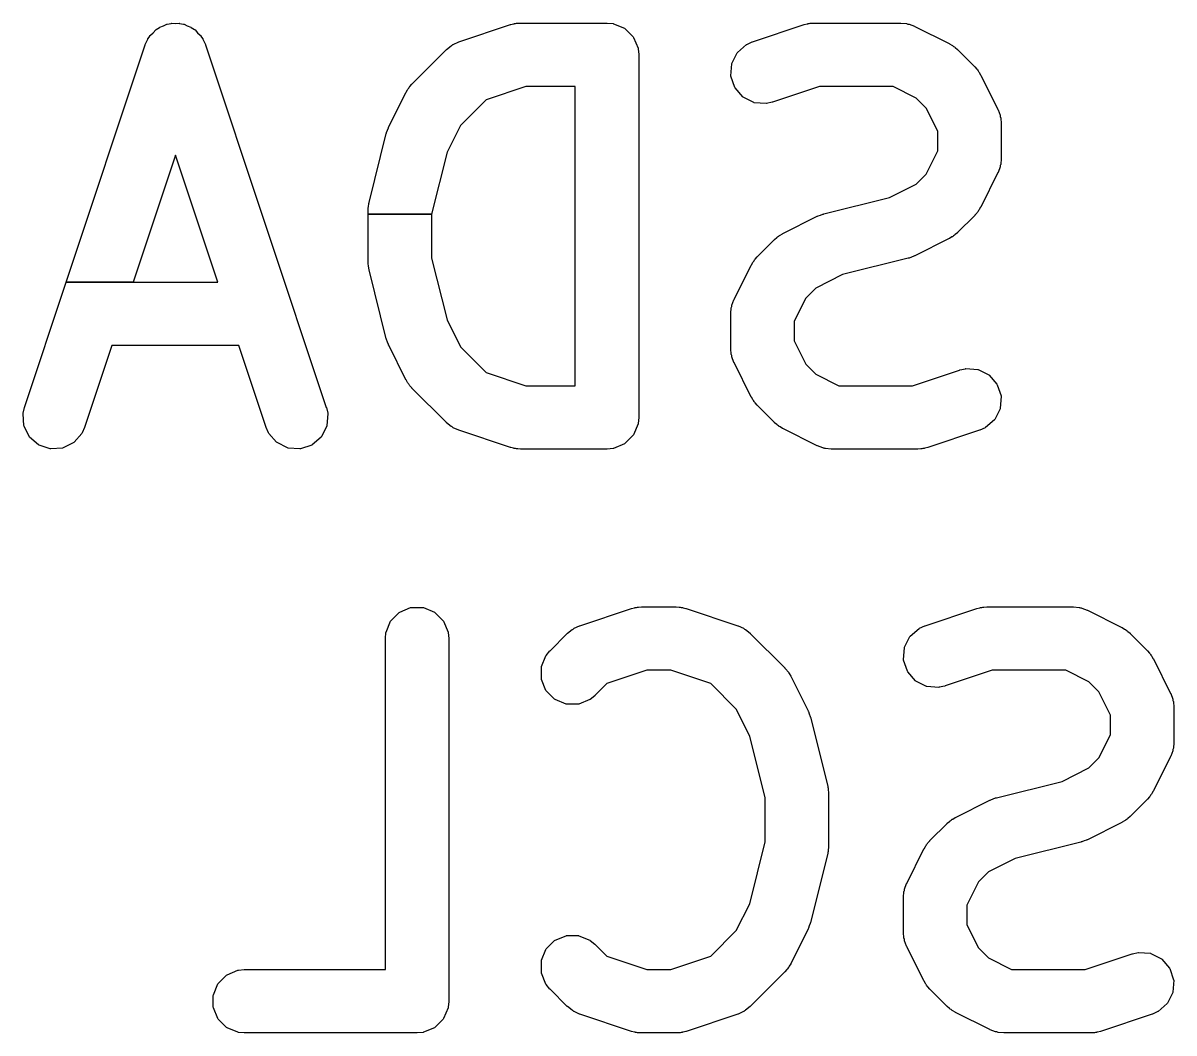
# Model space of a CAD drawing. Header units: millimetres. Extents: x 73.1 to 170.6, y -160.7 to -95.4.
# Drawn here: x 154.924 to 158.733, y -104.648 to -101.306 of the extents above; entities that cross this region are included whole.
import ezdxf

# ---------------------------------------------------------------- set-up
doc = ezdxf.new("R2010")
doc.units = ezdxf.units.MM
doc.layers.add('B.Silkscreen', color=31, linetype='CONTINUOUS', true_color=0xe8b2a7)

msp = doc.modelspace()

# ---------------------------------------------------------------- linework, layer by layer
at = {"layer": 'B.Silkscreen', "linetype": 'CONTINUOUS'}
for p, q in [((155.364188, -101.327143), (155.370013, -101.324229)), ((155.370013, -101.324229), (155.374937, -101.31996)), ((155.374937, -101.31996), (155.376632, -101.318994)), ((155.376632, -101.318994), (155.38819, -101.315141)), ((155.38819, -101.315141), (155.399087, -101.309693)), ((155.399087, -101.309693), (155.400968, -101.309178)), ((155.400968, -101.309178), (155.407463, -101.308715)), ((155.407463, -101.308715), (155.413648, -101.306655)), ((155.413648, -101.306655), (155.415583, -101.306412)), ((155.415583, -101.306412), (155.427736, -101.307274)), ((155.427736, -101.307274), (155.439889, -101.306412)), ((155.439889, -101.306412), (155.441824, -101.306656)), ((155.441824, -101.306656), (155.448003, -101.308715)), ((155.448003, -101.308715), (155.454504, -101.309178)), ((155.454504, -101.309178), (155.456385, -101.309693)), ((155.456385, -101.309693), (155.467281, -101.315141)), ((155.467281, -101.315141), (155.47884, -101.318994)), ((155.47884, -101.318994), (155.480535, -101.31996)), ((155.480535, -101.31996), (155.485457, -101.324229)), ((155.485457, -101.324229), (155.491284, -101.327143)), ((156.36596, -101.368146), (156.537389, -101.311003)), ((156.537389, -101.311003), (156.537861, -101.310871)), ((156.537861, -101.310871), (156.547117, -101.308765)), ((156.547117, -101.308765), (156.549172, -101.307915)), ((156.549172, -101.307915), (156.550593, -101.307559)), ((156.550593, -101.307559), (156.553818, -101.30724)), ((156.553818, -101.30724), (156.556978, -101.306523)), ((156.556978, -101.306523), (156.55844, -101.306412)), ((156.55844, -101.306412), (156.560647, -101.306568)), ((156.560647, -101.306568), (156.570103, -101.305638)), ((156.570103, -101.305638), (156.570593, -101.305614)), ((156.570593, -101.305614), (156.856307, -101.305614)), ((156.856307, -101.305614), (156.856797, -101.305638)), ((156.856797, -101.305638), (156.876306, -101.307559)), ((156.876306, -101.307559), (156.877729, -101.307916)), ((156.877729, -101.307916), (156.913777, -101.322848)), ((156.913777, -101.322848), (156.9154, -101.323931)), ((156.9154, -101.323931), (156.94299, -101.351521)), ((157.337389, -101.368146), (157.508817, -101.311003)), ((157.508817, -101.311003), (157.509289, -101.310871)), ((157.509289, -101.310871), (157.518543, -101.308765)), ((157.518543, -101.308765), (157.520599, -101.307915)), ((157.520599, -101.307915), (157.522021, -101.307559)), ((157.522021, -101.307559), (157.525245, -101.30724)), ((157.525245, -101.30724), (157.528405, -101.306523)), ((157.528405, -101.306523), (157.529867, -101.306412)), ((157.529867, -101.306412), (157.532075, -101.306568)), ((157.532075, -101.306568), (157.541531, -101.305638)), ((157.541531, -101.305638), (157.542021, -101.305614)), ((157.542021, -101.305614), (157.827736, -101.305614)), ((157.827736, -101.305614), (157.828226, -101.305638)), ((157.828226, -101.305638), (157.847735, -101.307559)), ((157.847735, -101.307559), (157.849158, -101.307916)), ((157.849158, -101.307916), (157.851728, -101.30898)), ((157.851728, -101.30898), (157.854504, -101.309178)), ((157.854504, -101.309178), (157.855936, -101.309495)), ((157.855936, -101.309495), (157.874245, -101.316501)), ((157.874245, -101.316501), (157.874694, -101.316699)), ((157.874694, -101.316699), (157.988979, -101.373843)), ((155.328302, -101.376953), (155.336293, -101.359053)), ((155.336293, -101.359053), (155.337082, -101.357815)), ((155.337082, -101.357815), (155.341351, -101.352891)), ((155.341351, -101.352891), (155.344265, -101.347066)), ((155.344265, -101.347066), (155.345461, -101.345525)), ((155.345461, -101.345525), (155.354663, -101.337541)), ((155.354663, -101.337541), (155.362647, -101.328339)), ((155.362647, -101.328339), (155.364188, -101.327143)), ((155.491284, -101.327143), (155.492825, -101.328339)), ((155.492825, -101.328339), (155.500809, -101.337544)), ((155.500809, -101.337544), (155.510011, -101.345526)), ((155.510011, -101.345526), (155.511207, -101.347067)), ((155.511207, -101.347067), (155.514118, -101.35289)), ((155.514118, -101.35289), (155.51839, -101.357815)), ((155.51839, -101.357815), (155.519179, -101.359053)), ((155.519179, -101.359053), (155.52717, -101.376953)), ((156.94299, -101.351521), (156.944073, -101.353144)), ((156.944073, -101.353144), (156.959005, -101.389192)), ((155.066343, -102.162757), (155.328125, -101.37741)), ((155.328125, -101.37741), (155.328302, -101.376953)), ((155.52717, -101.376953), (155.527347, -101.37741)), ((155.527347, -101.37741), (155.927347, -102.57741)), ((156.210632, -101.507797), (156.324917, -101.393511)), ((156.324917, -101.393511), (156.325281, -101.393182)), ((156.325281, -101.393182), (156.340434, -101.380745)), ((156.340434, -101.380745), (156.341691, -101.379991)), ((156.341691, -101.379991), (156.344263, -101.378924)), ((156.344263, -101.378924), (156.346366, -101.377102)), ((156.346366, -101.377102), (156.347603, -101.376314)), ((156.347603, -101.376314), (156.365503, -101.368323)), ((156.365503, -101.368323), (156.36596, -101.368146)), ((156.959005, -101.389192), (156.959362, -101.390615)), ((156.959362, -101.390615), (156.961283, -101.410124)), ((157.288318, -101.402669), (157.317794, -101.377103)), ((157.317794, -101.377103), (157.319032, -101.376314)), ((157.319032, -101.376314), (157.336932, -101.368323)), ((157.336932, -101.368323), (157.337389, -101.368146)), ((157.988979, -101.373843), (157.989406, -101.374083)), ((157.989406, -101.374083), (157.997443, -101.379141)), ((157.997443, -101.379141), (157.999493, -101.379991)), ((157.999493, -101.379991), (158.00075, -101.380745)), ((158.00075, -101.380745), (158.003251, -101.382797)), ((158.003251, -101.382797), (158.005997, -101.384526)), ((158.005997, -101.384526), (158.00711, -101.385481)), ((158.00711, -101.385481), (158.008563, -101.387157)), ((158.008563, -101.387157), (158.015904, -101.393181)), ((158.015904, -101.393181), (158.016268, -101.39351)), ((158.016268, -101.39351), (158.07341, -101.450653)), ((156.961283, -101.410124), (156.961307, -101.410614)), ((156.961307, -101.410614), (156.961307, -102.610614)), ((157.269672, -101.439109), (157.287122, -101.40421)), ((157.287122, -101.40421), (157.288318, -101.402669)), ((157.266391, -101.479911), (157.269157, -101.440991)), ((157.269157, -101.440991), (157.269672, -101.439109)), ((158.07341, -101.450653), (158.073739, -101.451017)), ((158.073739, -101.451017), (158.079762, -101.458356)), ((158.079762, -101.458356), (158.08144, -101.459811)), ((158.08144, -101.459811), (158.082396, -101.460925)), ((158.082396, -101.460925), (158.084122, -101.463667)), ((158.084122, -101.463667), (158.086176, -101.46617)), ((158.086176, -101.46617), (158.086931, -101.46743)), ((158.086931, -101.46743), (158.087778, -101.469478)), ((158.087778, -101.469478), (158.092838, -101.477515)), ((156.204277, -101.515501), (156.210303, -101.508161)), ((156.210303, -101.508161), (156.210632, -101.507797)), ((157.266635, -101.481846), (157.266391, -101.479911)), ((157.278973, -101.518861), (157.266635, -101.481846)), ((158.092838, -101.477515), (158.093079, -101.477943)), ((158.093079, -101.477943), (158.150222, -101.592229)), ((156.133821, -101.649372), (156.190964, -101.535085)), ((156.190964, -101.535085), (156.191204, -101.534658)), ((156.191204, -101.534658), (156.196263, -101.526619)), ((156.196263, -101.526619), (156.197112, -101.524572)), ((156.197112, -101.524572), (156.197866, -101.523314)), ((156.197866, -101.523314), (156.199921, -101.520808)), ((156.199921, -101.520808), (156.201648, -101.518067)), ((156.201648, -101.518067), (156.202602, -101.516955)), ((156.202602, -101.516955), (156.204277, -101.515501)), ((156.58763, -101.515614), (156.455885, -101.559528)), ((156.751307, -101.515614), (156.58763, -101.515614)), ((156.751307, -102.505614), (156.751307, -101.515614)), ((157.279939, -101.520556), (157.278973, -101.518861)), ((157.305505, -101.550032), (157.279939, -101.520556)), ((157.307046, -101.551228), (157.305505, -101.550032)), ((157.341945, -101.568678), (157.307046, -101.551228)), ((157.559058, -101.515614), (157.403797, -101.567368)), ((157.802948, -101.515614), (157.559058, -101.515614)), ((157.879822, -101.554051), (157.802948, -101.515614)), ((156.455885, -101.559528), (156.371173, -101.64424)), ((157.343827, -101.569193), (157.341945, -101.568678)), ((157.382747, -101.571959), (157.343827, -101.569193)), ((157.38421, -101.571848), (157.382747, -101.571959)), ((157.403325, -101.567501), (157.38421, -101.571848)), ((157.403797, -101.567368), (157.403325, -101.567501)), ((157.912869, -101.587097), (157.879822, -101.554051)), ((157.951307, -101.663973), (157.912869, -101.587097)), ((158.150222, -101.592229), (158.15042, -101.592678)), ((158.15042, -101.592678), (158.157426, -101.610986)), ((158.157426, -101.610986), (158.157743, -101.612419)), ((158.157743, -101.612419), (158.157939, -101.615191)), ((158.157939, -101.615191), (158.159005, -101.617763)), ((158.159005, -101.617763), (158.159362, -101.619187)), ((158.159362, -101.619187), (158.161283, -101.638696)), ((156.126617, -101.668129), (156.129707, -101.660051)), ((156.129707, -101.660051), (156.132609, -101.651931)), ((156.132609, -101.651931), (156.133296, -101.650643)), ((156.133296, -101.650643), (156.13332, -101.65061)), ((156.13332, -101.65061), (156.133624, -101.649818)), ((156.133624, -101.649818), (156.133821, -101.649372)), ((156.371173, -101.64424), (156.326805, -101.732976)), ((157.951307, -101.728684), (157.951307, -101.663973)), ((158.161283, -101.638696), (158.161307, -101.639186)), ((158.161307, -101.639186), (158.161307, -101.753472)), ((156.068728, -101.899433), (156.125871, -101.670862)), ((156.125871, -101.670862), (156.126012, -101.670396)), ((156.126012, -101.670396), (156.126297, -101.669596)), ((156.126297, -101.669596), (156.1263, -101.669556)), ((156.1263, -101.669556), (156.126617, -101.668129)), ((155.427736, -101.742651), (155.287701, -102.162757)), ((155.567771, -102.162757), (155.427736, -101.742651)), ((156.326805, -101.732976), (156.275593, -101.937827)), ((157.912868, -101.805559), (157.951307, -101.728684)), ((158.157426, -101.781672), (158.15042, -101.79998)), ((158.157743, -101.780238), (158.157426, -101.781672)), ((158.157939, -101.777465), (158.157743, -101.780238)), ((158.159005, -101.774895), (158.157939, -101.777465)), ((158.159362, -101.773471), (158.159005, -101.774895)), ((158.161283, -101.753962), (158.159362, -101.773471)), ((158.161307, -101.753472), (158.161283, -101.753962)), ((157.879822, -101.838604), (157.912868, -101.805559)), ((158.150222, -101.800429), (158.093079, -101.914715)), ((158.15042, -101.79998), (158.150222, -101.800429)), ((157.791085, -101.882973), (157.879822, -101.838604)), ((157.573697, -101.937321), (157.791085, -101.882973)), ((156.065593, -101.9249), (156.065617, -101.92441)), ((156.065593, -101.937827), (156.065593, -101.9249)), ((156.065617, -101.92441), (156.065891, -101.921623)), ((156.065765, -101.919308), (156.066825, -101.912136)), ((156.065765, -101.920775), (156.065765, -101.919308)), ((156.065891, -101.921623), (156.065765, -101.920775)), ((156.066825, -101.912136), (156.067538, -101.904901)), ((156.067538, -101.904901), (156.067893, -101.90348)), ((156.067893, -101.90348), (156.068222, -101.902683)), ((156.068222, -101.902683), (156.068633, -101.899913)), ((156.068633, -101.899913), (156.068728, -101.899433)), ((158.081439, -101.932847), (158.079762, -101.9343)), ((158.082396, -101.931732), (158.081439, -101.932847)), ((158.084123, -101.928986), (158.082396, -101.931732)), ((158.086175, -101.926488), (158.084123, -101.928986)), ((158.086931, -101.925228), (158.086175, -101.926488)), ((158.087779, -101.923177), (158.086931, -101.925228)), ((158.092838, -101.915143), (158.087779, -101.923177)), ((158.093079, -101.914715), (158.092838, -101.915143)), ((156.065593, -102.096329), (156.065593, -101.937827)), ((156.065593, -101.937827), (156.275593, -101.937827)), ((156.275593, -101.937827), (156.065593, -101.937827)), ((156.275593, -101.937827), (156.275593, -102.083402)), ((157.437921, -102.002414), (157.552207, -101.945271)), ((157.552207, -101.945271), (157.552655, -101.945074)), ((157.552655, -101.945074), (157.553443, -101.944772)), ((157.553443, -101.944772), (157.553476, -101.944748)), ((157.553476, -101.944748), (157.554767, -101.944059)), ((157.554767, -101.944059), (157.562878, -101.94116)), ((157.562878, -101.94116), (157.570964, -101.938067)), ((157.570964, -101.938067), (157.572391, -101.93775)), ((157.572391, -101.93775), (157.572431, -101.937747)), ((157.572431, -101.937747), (157.573231, -101.937462)), ((157.573231, -101.937462), (157.573697, -101.937321)), ((158.07341, -101.942004), (158.016268, -101.999147)), ((158.073739, -101.94164), (158.07341, -101.942004)), ((158.079762, -101.9343), (158.073739, -101.94164)), ((157.423648, -102.011368), (157.42615, -102.009316)), ((157.42615, -102.009316), (157.427406, -102.008563)), ((157.427406, -102.008563), (157.429453, -102.007713)), ((157.429453, -102.007713), (157.437494, -102.002654)), ((157.437494, -102.002654), (157.437921, -102.002414)), ((158.003248, -102.00986), (158.000751, -102.011911)), ((158.005996, -102.008132), (158.003248, -102.00986)), ((158.007111, -102.007175), (158.005996, -102.008132)), ((158.008564, -102.005498), (158.007111, -102.007175)), ((158.015904, -101.999476), (158.008564, -102.005498)), ((158.016268, -101.999147), (158.015904, -101.999476)), ((157.353489, -102.079225), (157.410632, -102.022083)), ((157.410632, -102.022083), (157.410996, -102.021754)), ((157.410996, -102.021754), (157.418336, -102.015728)), ((157.418336, -102.015728), (157.419791, -102.014052)), ((157.419791, -102.014052), (157.420902, -102.013098)), ((157.420902, -102.013098), (157.423648, -102.011368)), ((157.988979, -102.018814), (157.874694, -102.075958)), ((157.989407, -102.018573), (157.988979, -102.018814)), ((157.99744, -102.013516), (157.989407, -102.018573)), ((157.999491, -102.012667), (157.99744, -102.013516)), ((158.000751, -102.011911), (157.999491, -102.012667)), ((156.275593, -102.083402), (156.326805, -102.288252)), ((157.347135, -102.086929), (157.35316, -102.079589)), ((157.35316, -102.079589), (157.353489, -102.079225)), ((157.853203, -102.083908), (157.635809, -102.138255)), ((157.853673, -102.083765), (157.853203, -102.083908)), ((157.854462, -102.083482), (157.853673, -102.083765)), ((157.854502, -102.08348), (157.854462, -102.083482)), ((157.855936, -102.083162), (157.854502, -102.08348)), ((157.863993, -102.080078), (157.855936, -102.083162)), ((157.872133, -102.077171), (157.863993, -102.080078)), ((157.873433, -102.076475), (157.872133, -102.077171)), ((157.873457, -102.076456), (157.873433, -102.076475)), ((157.874242, -102.076157), (157.873457, -102.076456)), ((157.874694, -102.075958), (157.874242, -102.076157)), ((156.065617, -102.096819), (156.065593, -102.096329)), ((156.065891, -102.099604), (156.065617, -102.096819)), ((156.065765, -102.100454), (156.065891, -102.099604)), ((156.065765, -102.101921), (156.065765, -102.100454)), ((156.066825, -102.109091), (156.065765, -102.101921)), ((156.067538, -102.116328), (156.066825, -102.109091)), ((156.067894, -102.11775), (156.067538, -102.116328)), ((156.068222, -102.118543), (156.067894, -102.11775)), ((156.068633, -102.121316), (156.068222, -102.118543)), ((156.068728, -102.121796), (156.068633, -102.121316)), ((156.125871, -102.350367), (156.068728, -102.121796)), ((157.276678, -102.220799), (157.333822, -102.106514)), ((157.333822, -102.106514), (157.334062, -102.106087)), ((157.334062, -102.106087), (157.33912, -102.098047)), ((157.33912, -102.098047), (157.33997, -102.096)), ((157.33997, -102.096), (157.340723, -102.094744)), ((157.340723, -102.094744), (157.342777, -102.092239)), ((157.342777, -102.092239), (157.344505, -102.089496)), ((157.344505, -102.089496), (157.345459, -102.088384)), ((157.345459, -102.088384), (157.347135, -102.086929)), ((154.928125, -102.57741), (155.066343, -102.162757)), ((155.066343, -102.162757), (155.287701, -102.162757)), ((155.287701, -102.162757), (155.066343, -102.162757)), ((155.287701, -102.162757), (155.567771, -102.162757)), ((157.635809, -102.138255), (157.547075, -102.182623)), ((157.547075, -102.182623), (157.51403, -102.215669)), ((157.269474, -102.239557), (157.27648, -102.221248)), ((157.27648, -102.221248), (157.276678, -102.220799)), ((157.51403, -102.215669), (157.475593, -102.292544)), ((157.265593, -102.267757), (157.265617, -102.267267)), ((157.265593, -102.382043), (157.265593, -102.267757)), ((157.265617, -102.267267), (157.267538, -102.247758)), ((157.267538, -102.247758), (157.267894, -102.246335)), ((157.267894, -102.246335), (157.268959, -102.24376)), ((157.268959, -102.24376), (157.269157, -102.240989)), ((157.269157, -102.240989), (157.269474, -102.239557)), ((156.326805, -102.288252), (156.371173, -102.376987)), ((157.475593, -102.292544), (157.475593, -102.357256)), ((156.126013, -102.350834), (156.125871, -102.350367)), ((156.126296, -102.351629), (156.126013, -102.350834)), ((156.1263, -102.351673), (156.126296, -102.351629)), ((156.126617, -102.3531), (156.1263, -102.351673)), ((156.12972, -102.36121), (156.126617, -102.3531)), ((155.2177, -102.372757), (155.127347, -102.643818)), ((155.637772, -102.372757), (155.2177, -102.372757)), ((155.728125, -102.643818), (155.637772, -102.372757)), ((156.132609, -102.369297), (156.12972, -102.36121)), ((156.133298, -102.370589), (156.132609, -102.369297)), ((156.133321, -102.370621), (156.133298, -102.370589)), ((156.133624, -102.37141), (156.133321, -102.370621)), ((156.133821, -102.371857), (156.133624, -102.37141)), ((156.190964, -102.486144), (156.133821, -102.371857)), ((156.371173, -102.376987), (156.455885, -102.461699)), ((157.265617, -102.382533), (157.265593, -102.382043)), ((157.267538, -102.402042), (157.265617, -102.382533)), ((157.475593, -102.357256), (157.51403, -102.43413)), ((157.267895, -102.403465), (157.267538, -102.402042)), ((157.268959, -102.406035), (157.267895, -102.403465)), ((157.269157, -102.408811), (157.268959, -102.406035)), ((157.269474, -102.410243), (157.269157, -102.408811)), ((157.27648, -102.428551), (157.269474, -102.410243)), ((157.276678, -102.429), (157.27648, -102.428551)), ((157.333821, -102.543287), (157.276678, -102.429)), ((156.455885, -102.461699), (156.58763, -102.505614)), ((157.51403, -102.43413), (157.547076, -102.467177)), ((157.547076, -102.467177), (157.623951, -102.505614)), ((157.867843, -102.505614), (158.023104, -102.45386)), ((158.023104, -102.45386), (158.023576, -102.453727)), ((158.023576, -102.453727), (158.042691, -102.449381)), ((158.042691, -102.449381), (158.044154, -102.44927)), ((158.044154, -102.44927), (158.083074, -102.452036)), ((158.083074, -102.452036), (158.084956, -102.452551)), ((158.084956, -102.452551), (158.119855, -102.470001)), ((156.191205, -102.486572), (156.190964, -102.486144)), ((156.196264, -102.494608), (156.191205, -102.486572)), ((156.197112, -102.496656), (156.196264, -102.494608)), ((156.197866, -102.497915), (156.197112, -102.496656)), ((156.199917, -102.500414), (156.197866, -102.497915)), ((156.201647, -102.503162), (156.199917, -102.500414)), ((156.202603, -102.504275), (156.201647, -102.503162)), ((156.204278, -102.505727), (156.202603, -102.504275)), ((158.119855, -102.470001), (158.121396, -102.471197)), ((158.121396, -102.471197), (158.146961, -102.500673)), ((158.146961, -102.500673), (158.147927, -102.502368)), ((158.147927, -102.502368), (158.160265, -102.539384)), ((156.210303, -102.513068), (156.204278, -102.505727)), ((156.210632, -102.513432), (156.210303, -102.513068)), ((156.324917, -102.627718), (156.210632, -102.513432)), ((156.58763, -102.505614), (156.751307, -102.505614)), ((157.334061, -102.543714), (157.333821, -102.543287)), ((157.623951, -102.505614), (157.867843, -102.505614)), ((158.160509, -102.541319), (158.157743, -102.580239)), ((158.160265, -102.539384), (158.160509, -102.541319)), ((154.923645, -102.596998), (154.927992, -102.577882)), ((154.927992, -102.577882), (154.928125, -102.57741)), ((155.927347, -102.57741), (155.92748, -102.577882)), ((155.92748, -102.577882), (155.931827, -102.596997)), ((157.339122, -102.551755), (157.334061, -102.543714)), ((157.33997, -102.5538), (157.339122, -102.551755)), ((157.340724, -102.555058), (157.33997, -102.5538)), ((157.342776, -102.557559), (157.340724, -102.555058)), ((157.344505, -102.560305), (157.342776, -102.557559)), ((157.34546, -102.561418), (157.344505, -102.560305)), ((157.347136, -102.562871), (157.34546, -102.561418)), ((157.35316, -102.570212), (157.347136, -102.562871)), ((157.353489, -102.570576), (157.35316, -102.570212)), ((157.410632, -102.627718), (157.353489, -102.570576)), ((158.157743, -102.580239), (158.157228, -102.582121)), ((154.923534, -102.598461), (154.923645, -102.596998)), ((154.9263, -102.637381), (154.923534, -102.598461)), ((155.931938, -102.59846), (155.929172, -102.637381)), ((155.931827, -102.596997), (155.931938, -102.59846)), ((156.961283, -102.611104), (156.959362, -102.630613)), ((156.961307, -102.610614), (156.961283, -102.611104)), ((158.138582, -102.618561), (158.109106, -102.644126)), ((158.139778, -102.61702), (158.138582, -102.618561)), ((158.157228, -102.582121), (158.139778, -102.61702)), ((154.926815, -102.639263), (154.9263, -102.637381)), ((154.944265, -102.674162), (154.926815, -102.639263)), ((155.12717, -102.644275), (155.119179, -102.662175)), ((155.127347, -102.643818), (155.12717, -102.644275)), ((155.728302, -102.644275), (155.728125, -102.643818)), ((155.736293, -102.662175), (155.728302, -102.644275)), ((155.928657, -102.639263), (155.911207, -102.674161)), ((155.929172, -102.637381), (155.928657, -102.639263)), ((156.325281, -102.628047), (156.324917, -102.627718)), ((156.340434, -102.640484), (156.325281, -102.628047)), ((156.341692, -102.641238), (156.340434, -102.640484)), ((156.34426, -102.642301), (156.341692, -102.641238)), ((156.346365, -102.644127), (156.34426, -102.642301)), ((156.347603, -102.644915), (156.346365, -102.644127)), ((156.365504, -102.652906), (156.347603, -102.644915)), ((156.365961, -102.653083), (156.365504, -102.652906)), ((156.53739, -102.710226), (156.365961, -102.653083)), ((156.959005, -102.632036), (156.944073, -102.668084)), ((156.959362, -102.630613), (156.959005, -102.632036)), ((157.410996, -102.628047), (157.410632, -102.627718)), ((157.418335, -102.634071), (157.410996, -102.628047)), ((157.419791, -102.635749), (157.418335, -102.634071)), ((157.420905, -102.636704), (157.419791, -102.635749)), ((157.42364, -102.638425), (157.420905, -102.636704)), ((157.426148, -102.640484), (157.42364, -102.638425)), ((157.427408, -102.641238), (157.426148, -102.640484)), ((157.429455, -102.642085), (157.427408, -102.641238)), ((157.437494, -102.647146), (157.429455, -102.642085)), ((157.437922, -102.647387), (157.437494, -102.647146)), ((157.552207, -102.704529), (157.437922, -102.647387)), ((158.089511, -102.653083), (157.918082, -102.710225)), ((158.089968, -102.652906), (158.089511, -102.653083)), ((158.107868, -102.644915), (158.089968, -102.652906)), ((158.109106, -102.644126), (158.107868, -102.644915)), ((154.945461, -102.675703), (154.944265, -102.674162)), ((154.974937, -102.701268), (154.945461, -102.675703)), ((155.091284, -102.694085), (155.056385, -102.711535)), ((155.092825, -102.692889), (155.091284, -102.694085)), ((155.11839, -102.663413), (155.092825, -102.692889)), ((155.119179, -102.662175), (155.11839, -102.663413)), ((155.737082, -102.663413), (155.736293, -102.662175)), ((155.762647, -102.692889), (155.737082, -102.663413)), ((155.764188, -102.694085), (155.762647, -102.692889)), ((155.799087, -102.711535), (155.764188, -102.694085)), ((155.910011, -102.675702), (155.880535, -102.701268)), ((155.911207, -102.674161), (155.910011, -102.675702)), ((156.94299, -102.669707), (156.9154, -102.697297)), ((156.944073, -102.668084), (156.94299, -102.669707)), ((154.976632, -102.702234), (154.974937, -102.701268)), ((155.013648, -102.714572), (154.976632, -102.702234)), ((155.015583, -102.714816), (155.013648, -102.714572)), ((155.054503, -102.71205), (155.015583, -102.714816)), ((155.056385, -102.711535), (155.054503, -102.71205)), ((155.800969, -102.71205), (155.799087, -102.711535)), ((155.839889, -102.714816), (155.800969, -102.71205)), ((155.841824, -102.714572), (155.839889, -102.714816)), ((155.87884, -102.702234), (155.841824, -102.714572)), ((155.880535, -102.701268), (155.87884, -102.702234)), ((156.537863, -102.710359), (156.53739, -102.710226)), ((156.547125, -102.712465), (156.537863, -102.710359)), ((156.549171, -102.713312), (156.547125, -102.712465)), ((156.550594, -102.713669), (156.549171, -102.713312)), ((156.553815, -102.713985), (156.550594, -102.713669)), ((156.556977, -102.714705), (156.553815, -102.713985)), ((156.558442, -102.714816), (156.556977, -102.714705)), ((156.560649, -102.714658), (156.558442, -102.714816)), ((156.570103, -102.71559), (156.560649, -102.714658)), ((156.570593, -102.715614), (156.570103, -102.71559)), ((156.856307, -102.715614), (156.570593, -102.715614)), ((156.856797, -102.71559), (156.856307, -102.715614)), ((156.876306, -102.713669), (156.856797, -102.71559)), ((156.877729, -102.713312), (156.876306, -102.713669)), ((156.913777, -102.69838), (156.877729, -102.713312)), ((156.9154, -102.697297), (156.913777, -102.69838)), ((157.552656, -102.704727), (157.552207, -102.704529)), ((157.570964, -102.711733), (157.552656, -102.704727)), ((157.572397, -102.71205), (157.570964, -102.711733)), ((157.575169, -102.712246), (157.572397, -102.71205)), ((157.577741, -102.713312), (157.575169, -102.712246)), ((157.579165, -102.713669), (157.577741, -102.713312)), ((157.598674, -102.71559), (157.579165, -102.713669)), ((157.599164, -102.715614), (157.598674, -102.71559)), ((157.884879, -102.715614), (157.599164, -102.715614)), ((157.885369, -102.71559), (157.884879, -102.715614)), ((157.894821, -102.714658), (157.885369, -102.71559)), ((157.89703, -102.714816), (157.894821, -102.714658)), ((157.898496, -102.714704), (157.89703, -102.714816)), ((157.901649, -102.713986), (157.898496, -102.714704)), ((157.904877, -102.713669), (157.901649, -102.713986)), ((157.906302, -102.713312), (157.904877, -102.713669)), ((157.908348, -102.712463), (157.906302, -102.713312)), ((157.91761, -102.710358), (157.908348, -102.712463)), ((157.918082, -102.710225), (157.91761, -102.710358)), ((156.141052, -103.283453), (156.168642, -103.255863)), ((156.168642, -103.255863), (156.170265, -103.25478)), ((156.170265, -103.25478), (156.206313, -103.239848)), ((156.206313, -103.239848), (156.208226, -103.239467)), ((156.208226, -103.239467), (156.247244, -103.239467)), ((156.247244, -103.239467), (156.249157, -103.239848)), ((156.249157, -103.239848), (156.285205, -103.25478)), ((156.285205, -103.25478), (156.286828, -103.255863)), ((156.286828, -103.255863), (156.314418, -103.283453)), ((156.76596, -103.300078), (156.937388, -103.242935)), ((156.937388, -103.242935), (156.93786, -103.242803)), ((156.93786, -103.242803), (156.947114, -103.240697)), ((156.947114, -103.240697), (156.94917, -103.239847)), ((156.94917, -103.239847), (156.950592, -103.239491)), ((156.950592, -103.239491), (156.953816, -103.239172)), ((156.953816, -103.239172), (156.956976, -103.238455)), ((156.956976, -103.238455), (156.958438, -103.238344)), ((156.958438, -103.238344), (156.960646, -103.2385)), ((156.960646, -103.2385), (156.970102, -103.23757)), ((156.970102, -103.23757), (156.970592, -103.237546)), ((156.970592, -103.237546), (157.084878, -103.237546)), ((157.084878, -103.237546), (157.085368, -103.23757)), ((157.085368, -103.23757), (157.094822, -103.2385)), ((157.094822, -103.2385), (157.097031, -103.238344)), ((157.097031, -103.238344), (157.098493, -103.238455)), ((157.098493, -103.238455), (157.101651, -103.239172)), ((157.101651, -103.239172), (157.104878, -103.239491)), ((157.104878, -103.239491), (157.1063, -103.239847)), ((157.1063, -103.239847), (157.108355, -103.240697)), ((157.108355, -103.240697), (157.11761, -103.242803)), ((157.11761, -103.242803), (157.118082, -103.242935)), ((157.118082, -103.242935), (157.289511, -103.300078)), ((157.908817, -103.300078), (158.080245, -103.242935)), ((158.080245, -103.242935), (158.080717, -103.242803)), ((158.080717, -103.242803), (158.089971, -103.240697)), ((158.089971, -103.240697), (158.092027, -103.239847)), ((158.092027, -103.239847), (158.093449, -103.239491)), ((158.093449, -103.239491), (158.096673, -103.239172)), ((158.096673, -103.239172), (158.099833, -103.238455)), ((158.099833, -103.238455), (158.101295, -103.238344)), ((158.101295, -103.238344), (158.103503, -103.2385)), ((158.103503, -103.2385), (158.112959, -103.23757)), ((158.112959, -103.23757), (158.113449, -103.237546)), ((158.113449, -103.237546), (158.399164, -103.237546)), ((158.399164, -103.237546), (158.399654, -103.23757)), ((158.399654, -103.23757), (158.419163, -103.239491)), ((158.419163, -103.239491), (158.420586, -103.239848)), ((158.420586, -103.239848), (158.423156, -103.240912)), ((158.423156, -103.240912), (158.425932, -103.24111)), ((158.425932, -103.24111), (158.427364, -103.241427)), ((158.427364, -103.241427), (158.445673, -103.248433)), ((158.445673, -103.248433), (158.446122, -103.248631)), ((158.446122, -103.248631), (158.560407, -103.305775)), ((156.125037, -103.321124), (156.139969, -103.285076)), ((156.139969, -103.285076), (156.141052, -103.283453)), ((156.314418, -103.283453), (156.315501, -103.285076)), ((156.315501, -103.285076), (156.330433, -103.321124)), ((156.747603, -103.308246), (156.765503, -103.300255)), ((156.765503, -103.300255), (156.76596, -103.300078)), ((157.289511, -103.300078), (157.289968, -103.300255)), ((157.289968, -103.300255), (157.307868, -103.308246)), ((157.89046, -103.308246), (157.90836, -103.300255)), ((157.90836, -103.300255), (157.908817, -103.300078)), ((156.122735, -103.342546), (156.122759, -103.342056)), ((156.122735, -104.437546), (156.122735, -103.342546)), ((156.122759, -103.342056), (156.12468, -103.322547)), ((156.12468, -103.322547), (156.125037, -103.321124)), ((156.330433, -103.321124), (156.33079, -103.322547)), ((156.33079, -103.322547), (156.332711, -103.342056)), ((156.332711, -103.342056), (156.332735, -103.342546)), ((156.332735, -103.342546), (156.332735, -104.542546)), ((156.667774, -103.382585), (156.724917, -103.325443)), ((156.724917, -103.325443), (156.725281, -103.325114)), ((156.725281, -103.325114), (156.740434, -103.312677)), ((156.740434, -103.312677), (156.741691, -103.311923)), ((156.741691, -103.311923), (156.744263, -103.310856)), ((156.744263, -103.310856), (156.746366, -103.309034)), ((156.746366, -103.309034), (156.747603, -103.308246)), ((157.307868, -103.308246), (157.309105, -103.309034)), ((157.309105, -103.309034), (157.311208, -103.310857)), ((157.311208, -103.310857), (157.313779, -103.311923)), ((157.313779, -103.311923), (157.315037, -103.312677)), ((157.315037, -103.312677), (157.33019, -103.325114)), ((157.33019, -103.325114), (157.330554, -103.325443)), ((157.330554, -103.325443), (157.444839, -103.439729)), ((157.8411, -103.371041), (157.85855, -103.336142)), ((157.85855, -103.336142), (157.859746, -103.334601)), ((157.859746, -103.334601), (157.889222, -103.309035)), ((157.889222, -103.309035), (157.89046, -103.308246)), ((158.560407, -103.305775), (158.560834, -103.306015)), ((158.560834, -103.306015), (158.568871, -103.311073)), ((158.568871, -103.311073), (158.570921, -103.311923)), ((158.570921, -103.311923), (158.572178, -103.312677)), ((158.572178, -103.312677), (158.574679, -103.314729)), ((158.574679, -103.314729), (158.577425, -103.316458)), ((158.577425, -103.316458), (158.578538, -103.317413)), ((158.578538, -103.317413), (158.579991, -103.319089)), ((158.579991, -103.319089), (158.587332, -103.325113)), ((158.587332, -103.325113), (158.587696, -103.325442)), ((158.587696, -103.325442), (158.644838, -103.382585)), ((157.837819, -103.411843), (157.840585, -103.372923)), ((157.840585, -103.372923), (157.8411, -103.371041)), ((156.639323, -103.43541), (156.654255, -103.399362)), ((156.654255, -103.399362), (156.655009, -103.398103)), ((156.655009, -103.398103), (156.667445, -103.382949)), ((156.667445, -103.382949), (156.667774, -103.382585)), ((157.838063, -103.413778), (157.837819, -103.411843)), ((157.850401, -103.450793), (157.838063, -103.413778)), ((158.644838, -103.382585), (158.645167, -103.382949)), ((158.645167, -103.382949), (158.65119, -103.390288)), ((158.65119, -103.390288), (158.652868, -103.391743)), ((158.652868, -103.391743), (158.653824, -103.392857)), ((158.653824, -103.392857), (158.65555, -103.395599)), ((158.65555, -103.395599), (158.657604, -103.398102)), ((158.657604, -103.398102), (158.658359, -103.399362)), ((158.658359, -103.399362), (158.659206, -103.40141)), ((158.659206, -103.40141), (158.664266, -103.409447)), ((158.664266, -103.409447), (158.664507, -103.409875)), ((158.664507, -103.409875), (158.72165, -103.524161)), ((156.638942, -103.437323), (156.639323, -103.43541)), ((156.638942, -103.476341), (156.638942, -103.437323)), ((156.987629, -103.447546), (156.855883, -103.49146)), ((157.067841, -103.447546), (156.987629, -103.447546)), ((157.199584, -103.49146), (157.067841, -103.447546)), ((157.444839, -103.439729), (157.445168, -103.440093)), ((157.445168, -103.440093), (157.451189, -103.44743)), ((157.451189, -103.44743), (157.452868, -103.448886)), ((157.452868, -103.448886), (157.453824, -103.45)), ((157.453824, -103.45), (157.455552, -103.452747)), ((157.455552, -103.452747), (157.457603, -103.455245)), ((157.457603, -103.455245), (157.458359, -103.456505)), ((157.458359, -103.456505), (157.459207, -103.458553)), ((157.851367, -103.452488), (157.850401, -103.450793)), ((157.876933, -103.481964), (157.851367, -103.452488)), ((158.130486, -103.447546), (157.975225, -103.4993)), ((158.374376, -103.447546), (158.130486, -103.447546)), ((158.45125, -103.485983), (158.374376, -103.447546)), ((156.639323, -103.478254), (156.638942, -103.476341)), ((156.654255, -103.514302), (156.639323, -103.478254)), ((156.855883, -103.49146), (156.816268, -103.531078)), ((157.284296, -103.576172), (157.199584, -103.49146)), ((157.459207, -103.458553), (157.464266, -103.46659)), ((157.464266, -103.46659), (157.464507, -103.467018)), ((157.464507, -103.467018), (157.52165, -103.581304)), ((157.878474, -103.48316), (157.876933, -103.481964)), ((157.913373, -103.50061), (157.878474, -103.48316)), ((158.484297, -103.519029), (158.45125, -103.485983)), ((156.655338, -103.515925), (156.654255, -103.514302)), ((156.682928, -103.543515), (156.655338, -103.515925)), ((156.815904, -103.531408), (156.80075, -103.543844)), ((156.816268, -103.531078), (156.815904, -103.531408)), ((157.915255, -103.501125), (157.913373, -103.50061)), ((157.954175, -103.503891), (157.915255, -103.501125)), ((157.955638, -103.50378), (157.954175, -103.503891)), ((157.974753, -103.499433), (157.955638, -103.50378)), ((157.975225, -103.4993), (157.974753, -103.499433)), ((158.522735, -103.595905), (158.484297, -103.519029)), ((158.72165, -103.524161), (158.721848, -103.52461)), ((158.721848, -103.52461), (158.728854, -103.542918)), ((156.684551, -103.544598), (156.682928, -103.543515)), ((156.720599, -103.55953), (156.684551, -103.544598)), ((156.722512, -103.559911), (156.720599, -103.55953)), ((156.76153, -103.559911), (156.722512, -103.559911)), ((156.763443, -103.55953), (156.76153, -103.559911)), ((156.799491, -103.544598), (156.763443, -103.55953)), ((156.80075, -103.543844), (156.799491, -103.544598)), ((158.728854, -103.542918), (158.729171, -103.544351)), ((158.729171, -103.544351), (158.729367, -103.547123)), ((158.729367, -103.547123), (158.730433, -103.549695)), ((158.730433, -103.549695), (158.73079, -103.551119)), ((158.73079, -103.551119), (158.732711, -103.570628)), ((158.732711, -103.570628), (158.732735, -103.571118)), ((158.732735, -103.571118), (158.732735, -103.685404)), ((157.328664, -103.664908), (157.284296, -103.576172)), ((157.52165, -103.581304), (157.521849, -103.581755)), ((157.521849, -103.581755), (157.522148, -103.582539)), ((157.522148, -103.582539), (157.52217, -103.582568)), ((157.52217, -103.582568), (157.522863, -103.583865)), ((157.522863, -103.583865), (157.525769, -103.592)), ((157.525769, -103.592), (157.528854, -103.600061)), ((157.528854, -103.600061), (157.529172, -103.601495)), ((157.529172, -103.601495), (157.529174, -103.601531)), ((157.529174, -103.601531), (157.529458, -103.602325)), ((157.529458, -103.602325), (157.5296, -103.602794)), ((157.5296, -103.602794), (157.586743, -103.831366)), ((158.522735, -103.660616), (158.522735, -103.595905)), ((157.379878, -103.869759), (157.328664, -103.664908)), ((158.484296, -103.737491), (158.522735, -103.660616)), ((158.732711, -103.685894), (158.73079, -103.705403)), ((158.732735, -103.685404), (158.732711, -103.685894)), ((158.728854, -103.713604), (158.721848, -103.731912)), ((158.729171, -103.71217), (158.728854, -103.713604)), ((158.729367, -103.709397), (158.729171, -103.71217)), ((158.730433, -103.706827), (158.729367, -103.709397)), ((158.73079, -103.705403), (158.730433, -103.706827)), ((158.45125, -103.770536), (158.484296, -103.737491)), ((158.72165, -103.732361), (158.664507, -103.846647)), ((158.721848, -103.731912), (158.72165, -103.732361)), ((158.362513, -103.814905), (158.45125, -103.770536)), ((157.586743, -103.831366), (157.586838, -103.831849)), ((157.586838, -103.831849), (157.587246, -103.834612)), ((157.587246, -103.834612), (157.587576, -103.835408)), ((157.587576, -103.835408), (157.587933, -103.836834)), ((157.587933, -103.836834), (157.588644, -103.844064)), ((158.145125, -103.869253), (158.362513, -103.814905)), ((157.379878, -104.015332), (157.379878, -103.869759)), ((157.588644, -103.844064), (157.589706, -103.851239)), ((157.589705, -103.85271), (157.589578, -103.853553)), ((157.589578, -103.853553), (157.589854, -103.856341)), ((157.589706, -103.851239), (157.589705, -103.85271)), ((157.589854, -103.856341), (157.589878, -103.856832)), ((157.589878, -103.856832), (157.589878, -104.028261)), ((158.124083, -103.877006), (158.124871, -103.876704)), ((158.124871, -103.876704), (158.124904, -103.87668)), ((158.124904, -103.87668), (158.126195, -103.875991)), ((158.126195, -103.875991), (158.134306, -103.873092)), ((158.134306, -103.873092), (158.142392, -103.869999)), ((158.142392, -103.869999), (158.143819, -103.869682)), ((158.143819, -103.869682), (158.143859, -103.869679)), ((158.143859, -103.869679), (158.144659, -103.869394)), ((158.144659, -103.869394), (158.145125, -103.869253)), ((158.644838, -103.873936), (158.587696, -103.931079)), ((158.645167, -103.873572), (158.644838, -103.873936)), ((158.65119, -103.866232), (158.645167, -103.873572)), ((158.652867, -103.864779), (158.65119, -103.866232)), ((158.653824, -103.863664), (158.652867, -103.864779)), ((158.655551, -103.860918), (158.653824, -103.863664)), ((158.657603, -103.85842), (158.655551, -103.860918)), ((158.658359, -103.85716), (158.657603, -103.85842)), ((158.659207, -103.855109), (158.658359, -103.85716)), ((158.664266, -103.847075), (158.659207, -103.855109)), ((158.664507, -103.846647), (158.664266, -103.847075)), ((158.009349, -103.934346), (158.123635, -103.877203)), ((158.123635, -103.877203), (158.124083, -103.877006)), ((157.982424, -103.953686), (157.989764, -103.94766)), ((157.989764, -103.94766), (157.991219, -103.945984)), ((157.991219, -103.945984), (157.99233, -103.94503)), ((157.99233, -103.94503), (157.995076, -103.9433)), ((157.995076, -103.9433), (157.997578, -103.941248)), ((157.997578, -103.941248), (157.998834, -103.940495)), ((157.998834, -103.940495), (158.000881, -103.939645)), ((158.000881, -103.939645), (158.008922, -103.934586)), ((158.008922, -103.934586), (158.009349, -103.934346)), ((158.560407, -103.950746), (158.446122, -104.00789)), ((158.560835, -103.950505), (158.560407, -103.950746)), ((158.568868, -103.945448), (158.560835, -103.950505)), ((158.570919, -103.944599), (158.568868, -103.945448)), ((158.572179, -103.943843), (158.570919, -103.944599)), ((158.574676, -103.941792), (158.572179, -103.943843)), ((158.577424, -103.940064), (158.574676, -103.941792)), ((158.578539, -103.939107), (158.577424, -103.940064)), ((158.579992, -103.93743), (158.578539, -103.939107)), ((158.587332, -103.931408), (158.579992, -103.93743)), ((158.587696, -103.931079), (158.587332, -103.931408)), ((157.924917, -104.011157), (157.98206, -103.954015)), ((157.98206, -103.954015), (157.982424, -103.953686)), ((157.328664, -104.220183), (157.379878, -104.015332)), ((157.589854, -104.028752), (157.589578, -104.031538)), ((157.589878, -104.028261), (157.589854, -104.028752)), ((157.910548, -104.029979), (157.911398, -104.027932)), ((157.911398, -104.027932), (157.912151, -104.026676)), ((157.912151, -104.026676), (157.914205, -104.024171)), ((157.914205, -104.024171), (157.915933, -104.021428)), ((157.915933, -104.021428), (157.916887, -104.020316)), ((157.916887, -104.020316), (157.918563, -104.018861)), ((157.918563, -104.018861), (157.924588, -104.011521)), ((157.924588, -104.011521), (157.924917, -104.011157)), ((158.424631, -104.01584), (158.207237, -104.070187)), ((158.425101, -104.015697), (158.424631, -104.01584)), ((158.42589, -104.015414), (158.425101, -104.015697)), ((158.42593, -104.015412), (158.42589, -104.015414)), ((158.427364, -104.015094), (158.42593, -104.015412)), ((158.435421, -104.01201), (158.427364, -104.015094)), ((158.443561, -104.009103), (158.435421, -104.01201)), ((158.444861, -104.008407), (158.443561, -104.009103)), ((158.444885, -104.008388), (158.444861, -104.008407)), ((158.44567, -104.008089), (158.444885, -104.008388)), ((158.446122, -104.00789), (158.44567, -104.008089)), ((157.586743, -104.053727), (157.5296, -104.282299)), ((157.586838, -104.053244), (157.586743, -104.053727)), ((157.587246, -104.050478), (157.586838, -104.053244)), ((157.587575, -104.049686), (157.587246, -104.050478)), ((157.587933, -104.048259), (157.587575, -104.049686)), ((157.588644, -104.041027), (157.587933, -104.048259)), ((157.589706, -104.033854), (157.588644, -104.041027)), ((157.589578, -104.031538), (157.589705, -104.032383)), ((157.589705, -104.032383), (157.589706, -104.033854)), ((157.848106, -104.152731), (157.90525, -104.038446)), ((157.90525, -104.038446), (157.90549, -104.038019)), ((157.90549, -104.038019), (157.910548, -104.029979)), ((158.207237, -104.070187), (158.118503, -104.114555)), ((158.118503, -104.114555), (158.085458, -104.147601)), ((157.837045, -104.199199), (157.838966, -104.17969)), ((157.838966, -104.17969), (157.839322, -104.178267)), ((157.839322, -104.178267), (157.840387, -104.175692)), ((157.840387, -104.175692), (157.840585, -104.172921)), ((157.840585, -104.172921), (157.840902, -104.171489)), ((157.840902, -104.171489), (157.847908, -104.15318)), ((157.847908, -104.15318), (157.848106, -104.152731)), ((158.085458, -104.147601), (158.047021, -104.224476)), ((157.837021, -104.199689), (157.837045, -104.199199)), ((157.837021, -104.313975), (157.837021, -104.199689)), ((157.284296, -104.308919), (157.328664, -104.220183)), ((158.047021, -104.224476), (158.047021, -104.289188)), ((157.525769, -104.293091), (157.522863, -104.301228)), ((157.528854, -104.285032), (157.525769, -104.293091)), ((157.529172, -104.283598), (157.528854, -104.285032)), ((157.529174, -104.283558), (157.529172, -104.283598)), ((157.529457, -104.282769), (157.529174, -104.283558)), ((157.5296, -104.282299), (157.529457, -104.282769)), ((158.047021, -104.289188), (158.085458, -104.366062)), ((156.684551, -104.340495), (156.720599, -104.325563)), ((156.720599, -104.325563), (156.722512, -104.325182)), ((156.722512, -104.325182), (156.76153, -104.325182)), ((156.76153, -104.325182), (156.763443, -104.325563)), ((156.763443, -104.325563), (156.799491, -104.340495)), ((157.199585, -104.393631), (157.284296, -104.308919)), ((157.52165, -104.303789), (157.464507, -104.418075)), ((157.521849, -104.303337), (157.52165, -104.303789)), ((157.522148, -104.302552), (157.521849, -104.303337)), ((157.522167, -104.302528), (157.522148, -104.302552)), ((157.522863, -104.301228), (157.522167, -104.302528)), ((157.837045, -104.314465), (157.837021, -104.313975)), ((157.838966, -104.333974), (157.837045, -104.314465)), ((157.839323, -104.335397), (157.838966, -104.333974)), ((156.639323, -104.406839), (156.654255, -104.370791)), ((156.654255, -104.370791), (156.655338, -104.369168)), ((156.655338, -104.369168), (156.682928, -104.341578)), ((156.682928, -104.341578), (156.684551, -104.340495)), ((156.799491, -104.340495), (156.80075, -104.341249)), ((156.80075, -104.341249), (156.815904, -104.353685)), ((156.815904, -104.353685), (156.816268, -104.354015)), ((156.816268, -104.354015), (156.855883, -104.393631)), ((157.840387, -104.337967), (157.839323, -104.335397)), ((157.840585, -104.340743), (157.840387, -104.337967)), ((157.840902, -104.342175), (157.840585, -104.340743)), ((157.847908, -104.360483), (157.840902, -104.342175)), ((157.848106, -104.360932), (157.847908, -104.360483)), ((157.905249, -104.475219), (157.848106, -104.360932)), ((158.085458, -104.366062), (158.118504, -104.399109)), ((156.638942, -104.408752), (156.639323, -104.406839)), ((156.638942, -104.44777), (156.638942, -104.408752)), ((156.855883, -104.393631), (156.987629, -104.437546)), ((157.067842, -104.437546), (157.199585, -104.393631)), ((158.118504, -104.399109), (158.195379, -104.437546)), ((158.439271, -104.437546), (158.594532, -104.385792)), ((158.594532, -104.385792), (158.595004, -104.385659)), ((158.595004, -104.385659), (158.614119, -104.381313)), ((158.614119, -104.381313), (158.615582, -104.381202)), ((158.615582, -104.381202), (158.654502, -104.383968)), ((158.654502, -104.383968), (158.656384, -104.384483)), ((158.656384, -104.384483), (158.691283, -104.401933)), ((158.691283, -104.401933), (158.692824, -104.403129)), ((158.692824, -104.403129), (158.718389, -104.432605)), ((155.598837, -104.45478), (155.634885, -104.439848)), ((155.634885, -104.439848), (155.636308, -104.439491)), ((155.636308, -104.439491), (155.655817, -104.43757)), ((155.655817, -104.43757), (155.656307, -104.437546)), ((155.656307, -104.437546), (156.122735, -104.437546)), ((156.639323, -104.449683), (156.638942, -104.44777)), ((156.987629, -104.437546), (157.067842, -104.437546)), ((157.444839, -104.445364), (157.330554, -104.55965)), ((157.445168, -104.445), (157.444839, -104.445364)), ((157.451189, -104.437662), (157.445168, -104.445)), ((157.452867, -104.436208), (157.451189, -104.437662)), ((157.453824, -104.435092), (157.452867, -104.436208)), ((157.45555, -104.432347), (157.453824, -104.435092)), ((157.457603, -104.429848), (157.45555, -104.432347)), ((157.458359, -104.428587), (157.457603, -104.429848)), ((157.459206, -104.42654), (157.458359, -104.428587)), ((157.464266, -104.418503), (157.459206, -104.42654)), ((157.464507, -104.418075), (157.464266, -104.418503)), ((158.195379, -104.437546), (158.439271, -104.437546)), ((158.718389, -104.432605), (158.719355, -104.4343)), ((158.719355, -104.4343), (158.731693, -104.471316)), ((155.553609, -104.521124), (155.568541, -104.485076)), ((155.568541, -104.485076), (155.569624, -104.483453)), ((155.569624, -104.483453), (155.597214, -104.455863)), ((155.597214, -104.455863), (155.598837, -104.45478)), ((156.654255, -104.485731), (156.639323, -104.449683)), ((156.655009, -104.48699), (156.654255, -104.485731)), ((157.905489, -104.475646), (157.905249, -104.475219)), ((157.91055, -104.483687), (157.905489, -104.475646)), ((157.911398, -104.485732), (157.91055, -104.483687)), ((157.912152, -104.48699), (157.911398, -104.485732)), ((158.731937, -104.473251), (158.729171, -104.512171)), ((158.731693, -104.471316), (158.731937, -104.473251)), ((155.553228, -104.523037), (155.553609, -104.521124)), ((155.553228, -104.562055), (155.553228, -104.523037)), ((156.667445, -104.502144), (156.655009, -104.48699)), ((156.667774, -104.502508), (156.667445, -104.502144)), ((156.724917, -104.55965), (156.667774, -104.502508)), ((157.914204, -104.489491), (157.912152, -104.48699)), ((157.915933, -104.492237), (157.914204, -104.489491)), ((157.916888, -104.49335), (157.915933, -104.492237)), ((157.918564, -104.494803), (157.916888, -104.49335)), ((157.924588, -104.502144), (157.918564, -104.494803)), ((157.924917, -104.502508), (157.924588, -104.502144)), ((157.98206, -104.55965), (157.924917, -104.502508)), ((158.728656, -104.514053), (158.711206, -104.548952)), ((158.729171, -104.512171), (158.728656, -104.514053)), ((155.553609, -104.563968), (155.553228, -104.562055)), ((156.33079, -104.562545), (156.330433, -104.563968)), ((156.332711, -104.543036), (156.33079, -104.562545)), ((156.332735, -104.542546), (156.332711, -104.543036)), ((156.725281, -104.559979), (156.724917, -104.55965)), ((156.740434, -104.572416), (156.725281, -104.559979)), ((157.33019, -104.559979), (157.315037, -104.572416)), ((157.330554, -104.55965), (157.33019, -104.559979)), ((157.982424, -104.559979), (157.98206, -104.55965)), ((157.989763, -104.566003), (157.982424, -104.559979)), ((158.71001, -104.550493), (158.680534, -104.576058)), ((158.711206, -104.548952), (158.71001, -104.550493)), ((155.568541, -104.600016), (155.553609, -104.563968)), ((155.569624, -104.601639), (155.568541, -104.600016)), ((156.315501, -104.600016), (156.314418, -104.601639)), ((156.330433, -104.563968), (156.315501, -104.600016)), ((156.741694, -104.573171), (156.740434, -104.572416)), ((156.744262, -104.574234), (156.741694, -104.573171)), ((156.746365, -104.576058), (156.744262, -104.574234)), ((156.747603, -104.576847), (156.746365, -104.576058)), ((156.765504, -104.584838), (156.747603, -104.576847)), ((156.765961, -104.585015), (156.765504, -104.584838)), ((156.937389, -104.642158), (156.765961, -104.585015)), ((157.289511, -104.585015), (157.118081, -104.642157)), ((157.289968, -104.584838), (157.289511, -104.585015)), ((157.307868, -104.576847), (157.289968, -104.584838)), ((157.309106, -104.576058), (157.307868, -104.576847)), ((157.311208, -104.574234), (157.309106, -104.576058)), ((157.313778, -104.57317), (157.311208, -104.574234)), ((157.315037, -104.572416), (157.313778, -104.57317)), ((157.991219, -104.567681), (157.989763, -104.566003)), ((157.992333, -104.568636), (157.991219, -104.567681)), ((157.995068, -104.570357), (157.992333, -104.568636)), ((157.997576, -104.572416), (157.995068, -104.570357)), ((157.998836, -104.57317), (157.997576, -104.572416)), ((158.000883, -104.574017), (157.998836, -104.57317)), ((158.008922, -104.579078), (158.000883, -104.574017)), ((158.00935, -104.579319), (158.008922, -104.579078)), ((158.123635, -104.636461), (158.00935, -104.579319)), ((158.660939, -104.585015), (158.48951, -104.642157)), ((158.661396, -104.584838), (158.660939, -104.585015)), ((158.679296, -104.576847), (158.661396, -104.584838)), ((158.680534, -104.576058), (158.679296, -104.576847)), ((155.597214, -104.629229), (155.569624, -104.601639)), ((155.598837, -104.630312), (155.597214, -104.629229)), ((155.634885, -104.645244), (155.598837, -104.630312)), ((156.285205, -104.630312), (156.249157, -104.645244)), ((156.286828, -104.629229), (156.285205, -104.630312)), ((156.314418, -104.601639), (156.286828, -104.629229)), ((158.124084, -104.636659), (158.123635, -104.636461)), ((158.142392, -104.643665), (158.124084, -104.636659)), ((155.636308, -104.645601), (155.634885, -104.645244)), ((155.655817, -104.647522), (155.636308, -104.645601)), ((155.656307, -104.647546), (155.655817, -104.647522)), ((156.227735, -104.647546), (155.656307, -104.647546)), ((156.228225, -104.647522), (156.227735, -104.647546)), ((156.247734, -104.645601), (156.228225, -104.647522)), ((156.249157, -104.645244), (156.247734, -104.645601)), ((156.937862, -104.642291), (156.937389, -104.642158)), ((156.947124, -104.644397), (156.937862, -104.642291)), ((156.94917, -104.645244), (156.947124, -104.644397)), ((156.950593, -104.645601), (156.94917, -104.645244)), ((156.953814, -104.645917), (156.950593, -104.645601)), ((156.956976, -104.646637), (156.953814, -104.645917)), ((156.958441, -104.646748), (156.956976, -104.646637)), ((156.960648, -104.64659), (156.958441, -104.646748)), ((156.970102, -104.647522), (156.960648, -104.64659)), ((156.970592, -104.647546), (156.970102, -104.647522)), ((157.084878, -104.647546), (156.970592, -104.647546)), ((157.085368, -104.647522), (157.084878, -104.647546)), ((157.09482, -104.64659), (157.085368, -104.647522)), ((157.097029, -104.646748), (157.09482, -104.64659)), ((157.098495, -104.646636), (157.097029, -104.646748)), ((157.101648, -104.645918), (157.098495, -104.646636)), ((157.104876, -104.645601), (157.101648, -104.645918)), ((157.106301, -104.645244), (157.104876, -104.645601)), ((157.108347, -104.644395), (157.106301, -104.645244)), ((157.117609, -104.64229), (157.108347, -104.644395)), ((157.118081, -104.642157), (157.117609, -104.64229)), ((158.143825, -104.643982), (158.142392, -104.643665)), ((158.146597, -104.644178), (158.143825, -104.643982)), ((158.149169, -104.645244), (158.146597, -104.644178)), ((158.150593, -104.645601), (158.149169, -104.645244)), ((158.170102, -104.647522), (158.150593, -104.645601)), ((158.170592, -104.647546), (158.170102, -104.647522)), ((158.456307, -104.647546), (158.170592, -104.647546)), ((158.456797, -104.647522), (158.456307, -104.647546)), ((158.466249, -104.64659), (158.456797, -104.647522)), ((158.468458, -104.646748), (158.466249, -104.64659)), ((158.469924, -104.646636), (158.468458, -104.646748)), ((158.473077, -104.645918), (158.469924, -104.646636)), ((158.476305, -104.645601), (158.473077, -104.645918)), ((158.47773, -104.645244), (158.476305, -104.645601)), ((158.479776, -104.644395), (158.47773, -104.645244)), ((158.489038, -104.64229), (158.479776, -104.644395)), ((158.48951, -104.642157), (158.489038, -104.64229))]:
    msp.add_line(p, q, dxfattribs=at)

doc.saveas('drawing.dxf')
